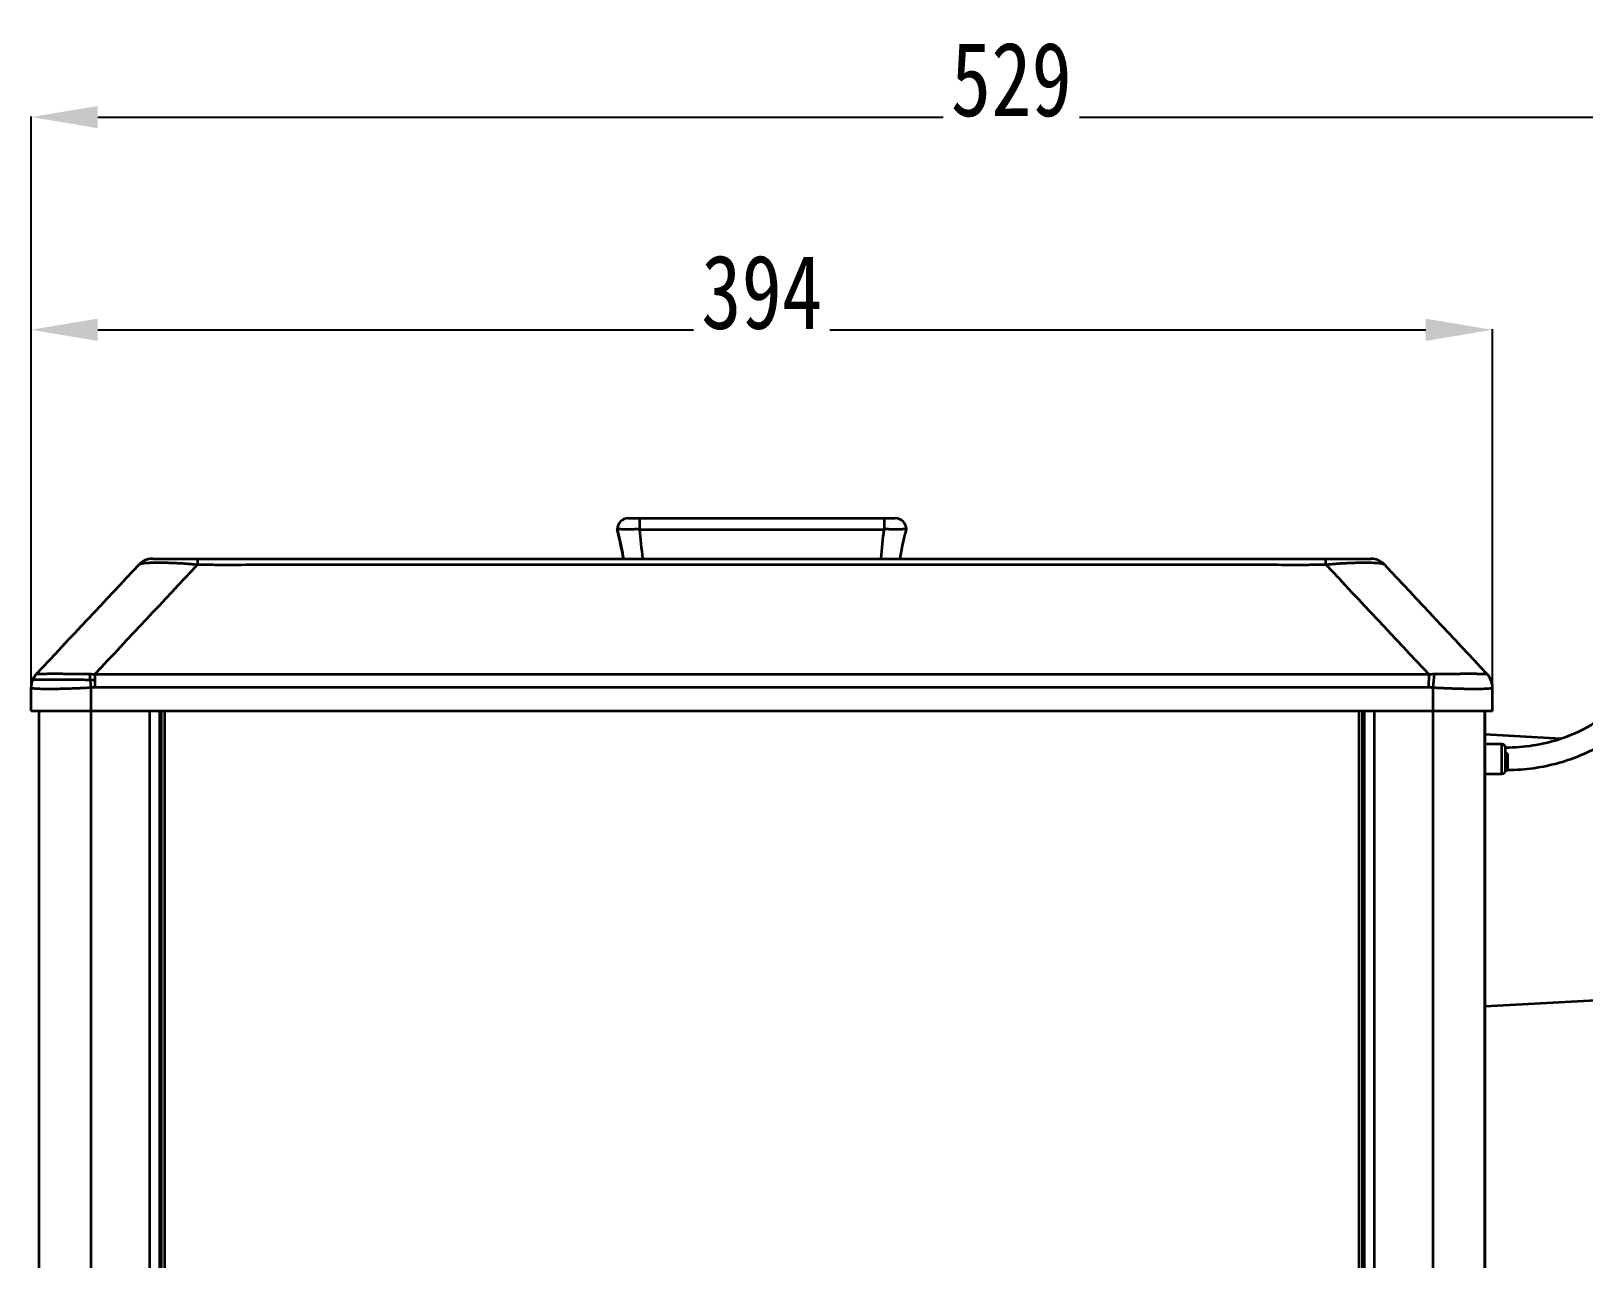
# Model space of a CAD drawing. Header units: millimetres. Extents: x 86 to 731, y 21 to 684.
# Drawn here: x 85.9 to 504.8, y 352.8 to 684.1 of the extents above; entities that cross this region are included whole.
import ezdxf

# ---------------------------------------------------------------- set-up
doc = ezdxf.new("R2010")
doc.units = ezdxf.units.MM
doc.layers.add('1', color=7, linetype='Continuous', lineweight=18)
doc.layers.add('尺寸线层', color=3, linetype='Continuous', lineweight=18)
doc.styles.add('HZ', font='', dxfattribs={"width": 0.8})
doc.styles.get('HZ').set_extended_font_data('宋体')
doc.dimstyles.new('JP20', dxfattribs={"dimtxt": 20, "dimasz": 18, "dimexe": 0.18, "dimexo": 0.0625, "dimgap": 0.09, "dimtad": 1, "dimdec": 1, "dimzin": 12, "dimdsep": 46, "dimtxsty": 'HZ', "dimcen": 0.09, "dimdle": 36, "dimclrd": 136, "dimclre": 4, "dimclrt": 6, "dimadec": 0, "dimazin": 0, "dimtfac": 1, "dimtdec": 1, "dimtmove": 0, "dimatfit": 3, "dimfxl": 1, "dimtolj": 1, "dimarcsym": 0})

# ---------------------------------------------------------------- blocks, each defined once
blk = doc.blocks.new('*X9')
at = {"layer": 'Defpoints', "color": 0}
for p in [(614.73, 660.87), (85.89, 500.62), (614.73, 460.86)]:
    blk.add_point(p, dxfattribs=at)
at = {"layer": '尺寸线层', "color": 4, "linetype": 'Continuous', "lineweight": -2}
for p, q in [((85.89, 500.68), (85.89, 661.05)), ((614.73, 460.92), (614.73, 661.05))]:
    blk.add_line(p, q, dxfattribs=at)
at = {"layer": '尺寸线层', "color": 136, "linetype": 'Continuous', "lineweight": -2}
blk.add_line((103.89, 660.87), (596.73, 660.87), dxfattribs=at)
at = {"layer": '尺寸线层', "color": 136}
for points in [[(103.89, 663.87), (103.89, 657.87), (85.89, 660.87)], [(596.73, 657.87), (596.73, 663.87), (614.73, 660.87)]]:
    blk.add_solid(points, dxfattribs=at)
at = {"layer": '尺寸线层', "color": 6, "insert": (350.31, 670.96), "char_height": 20, "attachment_point": 5, "style": 'HZ', "bg_fill": 3, "box_fill_scale": 1.1, "bg_fill_color": 256, "bg_fill_true_color": 13158600, "bg_fill_transparency": 0}
blk.add_mtext('\\A1;529', dxfattribs=at)
blk = doc.blocks.new('*X11')
at = {"layer": 'Defpoints', "color": 0}
for p in [(480.09, 603.48), (85.89, 500.62), (480.09, 500.62)]:
    blk.add_point(p, dxfattribs=at)
at = {"layer": '尺寸线层', "color": 4, "linetype": 'Continuous', "lineweight": -2}
for p, q in [((85.89, 500.68), (85.89, 603.66)), ((480.09, 500.68), (480.09, 603.66))]:
    blk.add_line(p, q, dxfattribs=at)
at = {"layer": '尺寸线层', "color": 136, "linetype": 'Continuous', "lineweight": -2}
blk.add_line((103.89, 603.48), (462.09, 603.48), dxfattribs=at)
at = {"layer": '尺寸线层', "color": 136}
for points in [[(103.89, 606.48), (103.89, 600.48), (85.89, 603.48)], [(462.09, 600.48), (462.09, 606.48), (480.09, 603.48)]]:
    blk.add_solid(points, dxfattribs=at)
at = {"layer": '尺寸线层', "color": 6, "insert": (282.99, 613.57), "char_height": 20, "attachment_point": 5, "style": 'HZ', "bg_fill": 3, "box_fill_scale": 1.1, "bg_fill_color": 256, "bg_fill_true_color": 13158600, "bg_fill_transparency": 0}
blk.add_mtext('\\A1;394', dxfattribs=at)
blk = doc.blocks.new('*X12')
at = {"layer": 'Defpoints', "color": 0}
for p in [(584.35, 392.32), (462.58, 127.62), (728.42, 127.62)]:
    blk.add_point(p, dxfattribs=at)
at = {"layer": '尺寸线层', "color": 4, "linetype": 'Continuous', "lineweight": -2}
for p, q in [((584.42, 392.32), (728.6, 392.32)), ((462.65, 127.62), (728.6, 127.62))]:
    blk.add_line(p, q, dxfattribs=at)
at = {"layer": '尺寸线层', "color": 136, "linetype": 'Continuous', "lineweight": -2}
blk.add_line((728.42, 374.32), (728.42, 145.62), dxfattribs=at)
at = {"layer": '尺寸线层', "color": 136}
for points in [[(731.42, 374.32), (725.42, 374.32), (728.42, 392.32)], [(725.42, 145.62), (731.42, 145.62), (728.42, 127.62)]]:
    blk.add_solid(points, dxfattribs=at)
at = {"layer": '尺寸线层', "color": 6, "insert": (718.33, 259.97), "char_height": 20, "attachment_point": 5, "rotation": 90, "style": 'HZ', "bg_fill": 3, "box_fill_scale": 1.1, "bg_fill_color": 256, "bg_fill_true_color": 13158600, "bg_fill_transparency": 0}
blk.add_mtext('\\A1;265', dxfattribs=at)

msp = doc.modelspace()

# ---------------------------------------------------------------- linework, layer by layer
at = {"layer": '1', "color": 0, "linetype": 'Continuous', "lineweight": 35}
for p, q in [((246.99, 552.62), (318.99, 552.62)), ((249.99, 552.62), (249.99, 549.62)), ((315.99, 552.62), (315.99, 549.62)), ((85.89, 500.62), (85.89, 507.04)), ((101.65, 510.63), (101.99, 506.98)), ((101.99, 506.98), (101.99, 500.62)), ((103.08, 510.54), (103.1, 507.04)), ((462.91, 510.54), (462.88, 507.04)), ((464.34, 510.63), (463.99, 506.98)), ((463.99, 506.98), (463.99, 500.62)), ((480.09, 500.62), (85.89, 500.62)), ((102, 500.62), (102, 132.27)), ((117.8, 500.62), (117.8, 132.27)), ((120.51, 500.62), (120.51, 132.27)), ((120.63, 500.62), (120.63, 129.26)), ((120.96, 500.62), (120.96, 129.94)), ((121.96, 132.94), (121.96, 500.62)), ((444.02, 500.62), (444.02, 132.94)), ((445.02, 129.94), (445.02, 500.62)), ((445.35, 129.26), (445.35, 500.62)), ((445.47, 500.62), (445.47, 132.27)), ((448.18, 500.62), (448.18, 132.27)), ((463.98, 500.62), (463.98, 132.27)), ((477.98, 500.62), (477.98, 129.26)), ((478.12, 206.75), (478.12, 500.62)), ((498.51, 493.14), (478.12, 494.25)), ((482.65, 491.65), (478.12, 491.65)), ((482.65, 483.65), (482.65, 491.65)), ((483.65, 484.65), (483.65, 489.18)), ((484.15, 489.18), (484.15, 484.65)), ((478.12, 483.65), (482.65, 483.65)), ((478.12, 420.99), (558.34, 425.32))]:
    msp.add_line(p, q, dxfattribs=at)
for centre, radius, start, end in [((246.99, 549.62), 3, 90, 179.9987), ((318.99, 549.62), 3, 0.0013, 90), ((482.65, 490.65), 1, 0, 90), ((482.65, 484.65), 1, 270, 0)]:
    msp.add_arc(centre, radius, start, end, dxfattribs=at)
for centre, major_axis, ratio, start_param, end_param in [((130.83, 536.62), (0, 5.1), 0.005142, 0, 0.815076), ((435.15, 536.62), (0, 5.1), 0.005142, 5.468111, 6.283185), ((447.26, 536.62), (0, -5.1), 0.99994, 2.329425, 3.141593), ((90.99, 506.98), (-5.1, 0), 0.995524, 5.481223, 6.283185), ((474.99, 506.98), (-5.1, 0), 0.995524, 3.141593, 3.943555), ((474.99, 507.04), (5.1, 0), 0.999969, 0, 0.756913)]:
    msp.add_ellipse(centre, major_axis=major_axis, ratio=ratio, start_param=start_param, end_param=end_param, dxfattribs=at)
for points, knots in [([(542.12, 551.21), (542.12, 551.29), (542.15, 551.7), (542.19, 552.47), (542.23, 553.11), (542.22, 553.37), (542.18, 553.51), (542.15, 553.59), (542.14, 553.61), (542.14, 553.63), (542.13, 553.65), (542.12, 553.66), (542.11, 553.71), (542.08, 553.78), (542.01, 553.94), (541.78, 554.39), (541.28, 554.96), (540.5, 555.43), (539.73, 555.64), (539.06, 555.65), (538.57, 555.55), (538.14, 555.41), (537.55, 555.07), (537.11, 554.51), (536.5, 553.22), (536.26, 551.4), (535.99, 549.19), (535.55, 546.32), (534.93, 542.98), (533.85, 538.15), (532.14, 532.07), (529.7, 525.43), (527.07, 519.72), (524.25, 514.61), (520.99, 509.74), (517.58, 505.64), (514.27, 502.37), (511.05, 499.65), (507.33, 497.1), (502.89, 494.72), (497.51, 492.62), (490.94, 491.08), (486.16, 490.71), (483.65, 490.71)], [0, 0, 0, 0, 0.268903, 1.367415, 2.985752, 3.990996, 4.248637, 4.288729, 4.321147, 4.335441, 4.349144, 4.362907, 4.377379, 4.471449, 4.572982, 4.822589, 5.754289, 6.3935, 7.057598, 7.711303, 8.009508, 8.304925, 8.970978, 10.210075, 11.41969, 14.396867, 17.402272, 21.006206, 25.163318, 29.508054, 37.780056, 45.387899, 51.286338, 56.624485, 62.50022, 68.130603, 71.553731, 75.303212, 79.488453, 83.472603, 88.336623, 94.111972, 100.243911, 100.243911, 100.243911, 100.243911]), ([(243.95, 549.77), (244.5, 547.61), (245.1, 544.93), (245.57, 542.24), (245.66, 541.72)], [0, 0, 0, 0, 6.636467, 8.231889, 8.231889, 8.231889, 8.231889]), ([(249.99, 549.62), (249.79, 549.63), (249.6, 549.64), (249.21, 549.65), (249.01, 549.65), (248.63, 549.64), (248.44, 549.64), (248.2, 549.63), (248.16, 549.63), (248.06, 549.62), (247.92, 549.62), (247.78, 549.62), (247.51, 549.61), (247.34, 549.61), (246.99, 549.61), (246.82, 549.61), (246.62, 549.61), (246.58, 549.61), (246.5, 549.62), (246.46, 549.62), (246.34, 549.62), (246.26, 549.62), (246.03, 549.62), (245.89, 549.62), (245.61, 549.63), (245.48, 549.63), (245.29, 549.64), (245.23, 549.64), (245.14, 549.64), (245.12, 549.64), (245.06, 549.64), (245.03, 549.64), (244.89, 549.65), (244.79, 549.65), (244.61, 549.65), (244.52, 549.65), (244.38, 549.65), (244.31, 549.64), (244.24, 549.64), (244.22, 549.64), (244.2, 549.64), (244.18, 549.64), (244.15, 549.64), (244.13, 549.63), (244.07, 549.63), (244.04, 549.63), (244, 549.62), (243.99, 549.62), (243.99, 549.62)], [0, 0, 0, 0, 0.37523, 0.37523, 0.750461, 0.750461, 1.125691, 1.125691, 1.219498, 1.219498, 1.313306, 1.500921, 1.500921, 1.876151, 1.876151, 2.251382, 2.251382, 2.345189, 2.345189, 2.438997, 2.438997, 2.626612, 2.626612, 3.001842, 3.001842, 3.377073, 3.377073, 3.564688, 3.564688, 3.658495, 3.658495, 3.752303, 3.752303, 4.127533, 4.127533, 4.502763, 4.502763, 4.877994, 4.877994, 4.971801, 4.971801, 5.065609, 5.065609, 5.253224, 5.253224, 5.628454, 5.628454, 6.002523, 6.002523, 6.002523, 6.002523]), ([(243.99, 549.61), (243.99, 549.61), (243.99, 549.6), (243.99, 549.6), (243.99, 549.59), (243.99, 549.59), (243.99, 549.59), (243.99, 549.6), (243.99, 549.61), (243.99, 549.62)], [0, 0, 0, 0, 0.00397439, 0.00397439, 0.02063698, 0.02063698, 0.03729956, 0.03729956, 0.05396214, 0.05396214, 0.05396214, 0.05396214]), ([(249.99, 549.62), (255.49, 549.62), (260.99, 549.62), (271.99, 549.62), (277.49, 549.62), (285.74, 549.62), (288.49, 549.62), (293.99, 549.62), (296.74, 549.62), (302.24, 549.62), (304.99, 549.63), (309.12, 549.63), (310.49, 549.62), (312.55, 549.63), (313.24, 549.63), (314.27, 549.62), (314.62, 549.61), (315.13, 549.6), (315.3, 549.6), (315.65, 549.6), (315.82, 549.61), (315.99, 549.62)], [0, 0, 0, 0, 16.500145, 16.500145, 33.000291, 33.000291, 41.250363, 41.250363, 49.500436, 49.500436, 57.750508, 57.750508, 61.875545, 61.875545, 63.938063, 63.938063, 64.969322, 64.969322, 65.484952, 65.484952, 66.000581, 66.000581, 66.000581, 66.000581]), ([(321.99, 549.62), (321.99, 549.62), (321.98, 549.62), (321.94, 549.63), (321.91, 549.63), (321.84, 549.64), (321.79, 549.64), (321.72, 549.64), (321.7, 549.64), (321.67, 549.64), (321.66, 549.64), (321.61, 549.65), (321.57, 549.65), (321.46, 549.65), (321.29, 549.65), (321.09, 549.65), (320.93, 549.64), (320.87, 549.64), (320.78, 549.64), (320.75, 549.64), (320.69, 549.64), (320.66, 549.64), (320.51, 549.63), (320.37, 549.63), (320.1, 549.62), (319.95, 549.62), (319.65, 549.62), (319.49, 549.62), (319.29, 549.61), (319.25, 549.61), (319.16, 549.61), (319.12, 549.61), (318.99, 549.61), (318.91, 549.61), (318.65, 549.61), (318.47, 549.61), (318.11, 549.62), (317.93, 549.62), (317.65, 549.63), (317.55, 549.63), (317.41, 549.64), (317.36, 549.64), (317.26, 549.64), (317.21, 549.64), (316.97, 549.65), (316.78, 549.65), (316.39, 549.64), (316.19, 549.63), (315.99, 549.62)], [0, 0, 0, 0, 0.37378, 0.37378, 0.74903, 0.74903, 1.124279, 1.124279, 1.218092, 1.218092, 1.311904, 1.311904, 1.499529, 1.499529, 1.874778, 2.250027, 2.250027, 2.437652, 2.437652, 2.531464, 2.531464, 2.625277, 2.625277, 3.000526, 3.000526, 3.375775, 3.375775, 3.751025, 3.751025, 3.844837, 3.844837, 3.93865, 3.93865, 4.126274, 4.126274, 4.501524, 4.501524, 4.876773, 4.876773, 5.064398, 5.064398, 5.15821, 5.15821, 5.252022, 5.252022, 5.627272, 5.627272, 6.002521, 6.002521, 6.002521, 6.002521]), ([(321.99, 549.62), (321.99, 549.61), (321.99, 549.6), (321.99, 549.59), (321.99, 549.59), (321.99, 549.59), (321.99, 549.6), (321.99, 549.6), (321.99, 549.61), (321.99, 549.61)], [0, 0, 0, 0, 0.01665939, 0.01665939, 0.03331879, 0.03331879, 0.04997818, 0.04997818, 0.05396419, 0.05396419, 0.05396419, 0.05396419]), ([(484.15, 484.74), (486.52, 484.75), (491.26, 485.08), (497.94, 486.51), (503.74, 488.54), (508.28, 490.75), (511.83, 492.89), (514.71, 494.94), (517.19, 496.97), (519.89, 499.43), (522.95, 502.66), (526.44, 507.05), (529.75, 512.09), (532.45, 517.09), (534.46, 521.42), (536.12, 525.5), (537.74, 530.07), (539.39, 535.62), (540.85, 541.76), (541.65, 546.42), (541.99, 549.19), (542.11, 550.38), (542.15, 551.07), (542.12, 551.28), (542.09, 551.3), (542.09, 551.3)], [0, 0, 0, 0, 5.919422, 12.025122, 17.26749, 21.652745, 25.160049, 28.19987, 31.087167, 33.818163, 38.154942, 43.379548, 49.593171, 55.470345, 60.045259, 63.884256, 68.866197, 75.065337, 82.256495, 89.989897, 92.325723, 94.414605, 95.967116, 97.057574, 97.136528, 97.136528, 97.136528, 97.136528]), ([(244.61, 547.03), (244.81, 546.13), (244.99, 545.31), (245.09, 544.81), (245.09, 544.79), (245.09, 544.79)], [0, 0, 0, 0, 1.60163, 2.179193, 2.28911, 2.28911, 2.28911, 2.28911]), ([(118.72, 541.72), (118.7, 541.72), (118.67, 541.72), (118.63, 541.72), (118.62, 541.72), (118.61, 541.72), (118.6, 541.72), (118.55, 541.72), (118.42, 541.71), (118.29, 541.7), (118.03, 541.68), (117.69, 541.62), (117.36, 541.54), (117.11, 541.46), (117.03, 541.43), (116.91, 541.38), (116.87, 541.37), (116.78, 541.34), (116.74, 541.32), (116.55, 541.23), (116.24, 541.08), (115.94, 540.9), (115.73, 540.75), (115.66, 540.7), (115.56, 540.62), (115.53, 540.59), (115.46, 540.54), (115.42, 540.51), (115.33, 540.42), (115.26, 540.36), (115.13, 540.24), (115.07, 540.18), (115.01, 540.12)], [0, 0, 0, 0, 0.06493, 0.097396, 0.113628, 0.113628, 0.129861, 0.129861, 0.259722, 0.519443, 0.519443, 1.038887, 1.55833, 1.55833, 1.818052, 1.818052, 1.947913, 1.947913, 2.077773, 2.077773, 2.597217, 3.11666, 3.11666, 3.376382, 3.376382, 3.506243, 3.506243, 3.636103, 3.636103, 3.895825, 3.895825, 4.155547, 4.155547, 4.155547, 4.155547]), ([(115.02, 540.13), (115.08, 540.18), (115.15, 540.23), (115.3, 540.3), (115.35, 540.32), (115.44, 540.35), (115.48, 540.36), (115.53, 540.38), (115.57, 540.39), (115.59, 540.4), (115.74, 540.44), (115.91, 540.47), (116.13, 540.51), (116.18, 540.52), (116.28, 540.53), (116.33, 540.54), (116.48, 540.55), (116.58, 540.57), (116.91, 540.6), (117.15, 540.61), (117.53, 540.64), (117.67, 540.64), (117.87, 540.65), (117.94, 540.65), (118.09, 540.66), (118.16, 540.66), (118.38, 540.67), (118.53, 540.67), (118.76, 540.68), (118.84, 540.68), (119, 540.68), (119.08, 540.68), (119.33, 540.69), (119.49, 540.69), (119.75, 540.69), (119.88, 540.69), (120.01, 540.69), (120.1, 540.69), (120.15, 540.69), (120.55, 540.69), (120.92, 540.69), (121.69, 540.68), (122.08, 540.67), (122.9, 540.65), (123.32, 540.64), (124.18, 540.61), (124.62, 540.59), (125.19, 540.57), (125.31, 540.56), (125.53, 540.55), (125.88, 540.54), (126.23, 540.52), (126.93, 540.47), (127.4, 540.44), (128, 540.39), (128.12, 540.38), (128.36, 540.36), (128.72, 540.33), (129.32, 540.27), (129.82, 540.22), (130.19, 540.19), (130.37, 540.17), (130.59, 540.14), (130.7, 540.13), (130.75, 540.12), (130.78, 540.12), (130.79, 540.12), (130.8, 540.12), (130.81, 540.12), (130.81, 540.12)], [0, 0, 0, 0, 0.993146, 0.993146, 1.489718, 1.489718, 1.738005, 1.862148, 1.862148, 1.986291, 1.986291, 2.979437, 2.979437, 3.227723, 3.227723, 3.47601, 3.47601, 3.972583, 3.972583, 4.965728, 4.965728, 5.462301, 5.462301, 5.710587, 5.710587, 5.958874, 5.958874, 6.455447, 6.455447, 6.703733, 6.703733, 6.95202, 6.95202, 7.448592, 7.448592, 7.696879, 7.821022, 7.821022, 7.945165, 7.945165, 8.938311, 8.938311, 9.931456, 9.931456, 10.924602, 10.924602, 11.917748, 11.917748, 12.166034, 12.166034, 12.414321, 12.910893, 12.910893, 13.904039, 13.904039, 14.152325, 14.152325, 14.400612, 14.897185, 15.393758, 15.393758, 15.642044, 15.766187, 15.828259, 15.859295, 15.874812, 15.882571, 15.882571, 15.89033, 15.89033, 15.89033, 15.89033]), ([(118.72, 541.72), (118.73, 541.72), (118.75, 541.72), (118.83, 541.72), (118.89, 541.72), (119.05, 541.72), (119.15, 541.72), (119.29, 541.72), (119.31, 541.72), (119.34, 541.72), (119.39, 541.72), (119.44, 541.72), (119.54, 541.72), (119.62, 541.72), (119.85, 541.72), (120.02, 541.72), (120.4, 541.72), (120.61, 541.72), (120.94, 541.72), (121.06, 541.72), (121.23, 541.72), (121.29, 541.72), (121.42, 541.72), (121.48, 541.72), (121.67, 541.72), (121.8, 541.72), (122, 541.72), (122.1, 541.72), (122.21, 541.72), (122.28, 541.72), (122.31, 541.72), (122.63, 541.72), (122.92, 541.72), (123.53, 541.72), (123.84, 541.72), (124.49, 541.72), (124.83, 541.72), (125.51, 541.72), (125.87, 541.72), (126.33, 541.72), (126.42, 541.72), (126.6, 541.72), (126.7, 541.72), (126.97, 541.72), (127.16, 541.72), (127.72, 541.72), (128.1, 541.72), (128.87, 541.72), (129.25, 541.72), (130.03, 541.72), (130.43, 541.72), (130.83, 541.72)], [0, 0, 0, 0, 0.756487, 0.756487, 1.512974, 1.512974, 2.269461, 2.269461, 2.364022, 2.364022, 2.458583, 2.647705, 2.647705, 3.025948, 3.025948, 3.782435, 3.782435, 4.538922, 4.538922, 4.917166, 4.917166, 5.106288, 5.106288, 5.295409, 5.295409, 5.673653, 5.673653, 5.862775, 5.957336, 5.957336, 6.051896, 6.051896, 6.808384, 6.808384, 7.564871, 7.564871, 8.321358, 8.321358, 9.077845, 9.077845, 9.266966, 9.266966, 9.456088, 9.456088, 9.834332, 9.834332, 10.590819, 10.590819, 11.347306, 11.347306, 12.103793, 12.103793, 12.103793, 12.103793]), ([(130.83, 541.72), (131.62, 541.72), (132.41, 541.72), (134, 541.72), (134.79, 541.72), (137.17, 541.72), (138.75, 541.72), (143.51, 541.72), (146.68, 541.72), (156.19, 541.72), (162.53, 541.72), (181.55, 541.72), (194.23, 541.72), (219.59, 541.72), (244.95, 541.72), (282.99, 541.72), (321.03, 541.72), (346.39, 541.72), (371.75, 541.72), (384.43, 541.72), (403.45, 541.72), (409.79, 541.72), (419.3, 541.72), (422.47, 541.72), (427.23, 541.72), (428.81, 541.72), (431.19, 541.72), (431.98, 541.72), (433.57, 541.72), (434.36, 541.72), (435.15, 541.72)], [0, 0, 0, 0, 2.37755, 2.37755, 4.755101, 4.755101, 9.510201, 9.510201, 19.020402, 19.020402, 38.040805, 38.040805, 76.081609, 76.081609, 114.122414, 152.163219, 190.204024, 228.244828, 228.244828, 266.285633, 266.285633, 285.306035, 285.306035, 294.816237, 294.816237, 299.571337, 299.571337, 301.948887, 301.948887, 304.326438, 304.326438, 304.326438, 304.326438]), ([(435.15, 541.72), (435.55, 541.72), (435.95, 541.72), (436.73, 541.72), (437.12, 541.72), (437.61, 541.72), (437.75, 541.72), (437.9, 541.72), (438, 541.72), (438.04, 541.72), (438.28, 541.72), (438.47, 541.72), (439.04, 541.72), (439.41, 541.72), (440.13, 541.72), (440.48, 541.72), (441, 541.72), (441.17, 541.72), (441.42, 541.72), (441.55, 541.72), (441.67, 541.72), (441.75, 541.72), (441.79, 541.72), (442.17, 541.72), (442.8, 541.72), (443.38, 541.72), (443.7, 541.72), (443.74, 541.72), (443.8, 541.72), (443.91, 541.72), (444.14, 541.72), (444.34, 541.72), (444.71, 541.72), (444.95, 541.72), (445.39, 541.72), (445.59, 541.72), (445.88, 541.72), (445.97, 541.72), (446.08, 541.72), (446.1, 541.72), (446.14, 541.72), (446.21, 541.72), (446.27, 541.72), (446.46, 541.72), (446.6, 541.72), (446.84, 541.72), (446.94, 541.72), (447.09, 541.72), (447.15, 541.72), (447.2, 541.72), (447.21, 541.72), (447.23, 541.72), (447.25, 541.72), (447.26, 541.72), (447.26, 541.72)], [0, 0, 0, 0, 0.756503, 0.756503, 1.513005, 1.513005, 1.702131, 1.796694, 1.796694, 1.891257, 1.891257, 2.269508, 2.269508, 3.026011, 3.026011, 3.782513, 3.782513, 4.160765, 4.160765, 4.34989, 4.444453, 4.444453, 4.539016, 4.539016, 5.295519, 6.052021, 6.052021, 6.146584, 6.146584, 6.241147, 6.430273, 6.808524, 6.808524, 7.565027, 7.565027, 8.321529, 8.321529, 8.699781, 8.699781, 8.794344, 8.794344, 8.888906, 9.078032, 9.078032, 9.834535, 9.834535, 10.591037, 10.591037, 11.34754, 11.34754, 11.536666, 11.536666, 11.725791, 12.104043, 12.104043, 12.104043, 12.104043]), ([(435.17, 540.12), (435.18, 540.12), (435.19, 540.12), (435.2, 540.12), (435.23, 540.12), (435.28, 540.13), (435.39, 540.14), (435.61, 540.17), (436.04, 540.21), (436.66, 540.27), (437.15, 540.32), (437.51, 540.35), (437.63, 540.36), (437.88, 540.38), (438, 540.39), (438.36, 540.42), (438.6, 540.44), (439.08, 540.47), (439.31, 540.49), (440.01, 540.53), (440.47, 540.55), (441.38, 540.6), (441.82, 540.61), (442.47, 540.63), (442.68, 540.64), (443.1, 540.65), (443.31, 540.66), (443.93, 540.67), (444.33, 540.68), (445.1, 540.69), (445.47, 540.69), (445.88, 540.69), (445.92, 540.69), (446.01, 540.69), (446.14, 540.69), (446.44, 540.69), (446.69, 540.69), (447.17, 540.68), (447.48, 540.67), (448.06, 540.65), (448.33, 540.64), (448.71, 540.62), (448.84, 540.61), (449.02, 540.6), (449.08, 540.59), (449.19, 540.59), (449.25, 540.58), (449.52, 540.55), (449.72, 540.53), (450.08, 540.47), (450.24, 540.44), (450.4, 540.4), (450.41, 540.39), (450.45, 540.38), (450.5, 540.36), (450.61, 540.33), (450.69, 540.3), (450.76, 540.26), (450.78, 540.25), (450.83, 540.23), (450.87, 540.2), (450.91, 540.17), (450.94, 540.15), (450.95, 540.14), (450.95, 540.13), (450.96, 540.13), (450.96, 540.13), (450.96, 540.13), (450.96, 540.13), (450.96, 540.13)], [0, 0, 0, 0, 0.015519, 0.015519, 0.031039, 0.062078, 0.124155, 0.24831, 0.496621, 0.993241, 1.489862, 1.489862, 1.738172, 1.738172, 1.986482, 1.986482, 2.483103, 2.483103, 2.979723, 2.979723, 3.972964, 3.972964, 4.966205, 4.966205, 5.462826, 5.462826, 5.959446, 5.959446, 6.952687, 6.952687, 7.945928, 7.945928, 8.070083, 8.070083, 8.194239, 8.442549, 8.939169, 8.939169, 9.93241, 9.93241, 10.925651, 10.925651, 11.422272, 11.422272, 11.670582, 11.670582, 11.918892, 11.918892, 12.912134, 12.912134, 13.905375, 13.905375, 14.02953, 14.02953, 14.153685, 14.401995, 14.898616, 14.898616, 15.146926, 15.146926, 15.395236, 15.643546, 15.767702, 15.829779, 15.860818, 15.876337, 15.884097, 15.884097, 15.891857, 15.891857, 15.891857, 15.891857]), ([(130.81, 540.12), (131.6, 540.11), (132.39, 540.11), (133.98, 540.11), (134.77, 540.11), (137.15, 540.1), (138.74, 540.1), (143.49, 540.11), (146.66, 540.11), (156.17, 540.11), (162.51, 540.11), (181.54, 540.11), (194.22, 540.11), (219.58, 540.11), (232.26, 540.11), (257.63, 540.11), (282.99, 540.11), (308.36, 540.11), (333.72, 540.11), (346.4, 540.11), (371.76, 540.11), (384.45, 540.11), (403.47, 540.11), (409.81, 540.11), (419.32, 540.11), (422.49, 540.11), (427.25, 540.1), (428.83, 540.1), (431.21, 540.11), (432, 540.11), (433.59, 540.11), (434.38, 540.11), (435.17, 540.12)], [0, 0, 0, 0, 2.377849, 2.377849, 4.755698, 4.755698, 9.511395, 9.511395, 19.022791, 19.022791, 38.045582, 38.045582, 76.091163, 76.091163, 114.136745, 114.136745, 152.182327, 190.227909, 190.227909, 228.27349, 228.27349, 266.319072, 266.319072, 285.341863, 285.341863, 294.853258, 294.853258, 299.608956, 299.608956, 301.986805, 301.986805, 304.364654, 304.364654, 304.364654, 304.364654]), ([(450.96, 540.13), (450.96, 540.13), (450.96, 540.13), (450.97, 540.12), (450.97, 540.12), (450.98, 540.11), (450.99, 540.1), (450.99, 540.1), (450.99, 540.1), (450.99, 540.1), (450.98, 540.11), (450.98, 540.11), (450.98, 540.11), (450.98, 540.11), (450.98, 540.11), (450.98, 540.11), (450.98, 540.11), (450.98, 540.11), (450.98, 540.11), (450.98, 540.11), (450.98, 540.11), (450.98, 540.11), (450.98, 540.11)], [0, 0, 0, 0, 0.00022499, 0.00022499, 0.00044999, 0.00089998, 0.00179996, 0.00269994, 0.00269994, 0.00359992, 0.00359992, 0.00719984, 0.00719984, 0.01439968, 0.01439968, 0.02879935, 0.02879935, 0.04319903, 0.04319903, 0.05759871, 0.05759871, 0.06197401, 0.06197401, 0.06197401, 0.06197401]), ([(87.28, 510.53), (87.17, 510.42), (87.06, 510.29), (86.87, 510.04), (86.68, 509.78), (86.52, 509.5), (86.41, 509.29), (86.38, 509.21), (86.33, 509.1), (86.31, 509.07), (86.28, 508.99), (86.26, 508.95), (86.19, 508.77), (86.14, 508.61), (86.05, 508.31), (85.97, 508), (85.93, 507.68), (85.91, 507.44), (85.9, 507.34), (85.89, 507.23), (85.89, 507.2), (85.89, 507.19), (85.89, 507.18), (85.89, 507.18), (85.89, 507.17), (85.89, 507.12), (85.89, 507.08), (85.89, 507.04)], [0, 0, 0, 0, 0.481322, 0.481322, 0.962644, 1.443966, 1.443966, 1.684627, 1.684627, 1.804958, 1.804958, 1.925288, 1.925288, 2.406611, 2.406611, 2.887933, 3.369255, 3.369255, 3.609916, 3.670081, 3.700164, 3.700164, 3.707684, 3.707684, 3.715205, 3.730246, 3.850577, 3.850577, 3.850577, 3.850577]), ([(85.89, 506.98), (85.89, 506.97), (85.89, 506.96), (85.9, 506.95), (85.91, 506.92), (85.94, 506.9), (86.02, 506.86), (86.1, 506.84), (86.3, 506.79), (86.43, 506.77), (86.62, 506.75), (86.66, 506.75), (86.75, 506.74), (86.79, 506.74), (86.92, 506.72), (87.02, 506.72), (87.32, 506.69), (87.54, 506.68), (88.04, 506.66), (88.31, 506.65), (88.75, 506.64), (88.9, 506.64), (89.1, 506.64), (89.14, 506.64), (89.22, 506.63), (89.34, 506.63), (89.46, 506.63), (89.88, 506.63), (90.24, 506.63), (90.99, 506.63), (91.38, 506.63), (92.19, 506.63), (92.61, 506.64), (93.48, 506.65), (93.93, 506.66), (94.52, 506.67), (94.69, 506.68), (94.87, 506.68), (94.99, 506.69), (95.05, 506.69), (95.35, 506.7), (95.59, 506.7), (96.32, 506.72), (96.81, 506.74), (97.82, 506.77), (98.32, 506.79), (99.1, 506.83), (99.36, 506.84), (99.75, 506.86), (99.88, 506.86), (100.14, 506.87), (100.27, 506.88), (100.93, 506.92), (101.46, 506.95), (101.99, 506.98)], [0, 0, 0, 0, 0.252745, 0.252745, 0.50549, 1.010981, 1.010981, 2.021962, 2.021962, 3.032942, 3.032942, 3.285687, 3.285687, 3.538433, 3.538433, 4.043923, 4.043923, 5.054904, 5.054904, 6.065885, 6.065885, 6.571375, 6.571375, 6.697747, 6.697747, 6.82412, 7.076865, 7.076865, 8.087846, 8.087846, 9.098827, 9.098827, 10.109808, 10.109808, 11.120788, 11.120788, 11.373533, 11.499906, 11.499906, 11.626279, 11.626279, 12.131769, 12.131769, 13.14275, 13.14275, 14.153731, 14.153731, 14.659221, 14.659221, 14.911966, 14.911966, 15.164711, 15.164711, 16.175692, 16.175692, 16.175692, 16.175692]), ([(86.36, 509.11), (86.44, 509.11), (86.54, 509.12), (86.83, 509.13), (87.05, 509.14), (87.55, 509.15), (87.84, 509.15), (88.31, 509.16), (88.47, 509.16), (88.82, 509.16), (89, 509.16), (89.94, 509.17), (90.79, 509.17), (91.98, 509.16), (92.22, 509.16), (92.72, 509.16), (92.98, 509.16), (93.76, 509.16), (94.29, 509.15), (95.39, 509.14), (95.96, 509.14), (97.12, 509.12), (97.71, 509.12), (98.92, 509.1), (99.53, 509.09), (100.45, 509.08), (100.75, 509.07), (101.31, 509.06), (101.55, 509.06), (101.79, 509.06)], [0, 0, 0, 0, 0.752356, 0.752356, 2.100016, 2.100016, 3.447676, 3.447676, 4.121506, 4.121506, 4.795336, 4.795336, 7.490657, 7.490657, 8.164487, 8.164487, 8.838317, 8.838317, 10.185977, 10.185977, 11.533637, 11.533637, 12.881297, 12.881297, 14.228957, 14.228957, 14.902787, 14.902787, 15.434637, 15.434637, 15.434637, 15.434637]), ([(87.45, 510.63), (87.43, 510.63), (87.42, 510.62), (87.39, 510.62), (87.38, 510.61), (87.35, 510.6), (87.33, 510.58), (87.31, 510.56), (87.3, 510.55), (87.29, 510.55), (87.29, 510.54), (87.29, 510.54), (87.28, 510.54), (87.28, 510.54), (87.28, 510.54)], [0, 0, 0, 0, 0.0467808, 0.0467808, 0.0935616, 0.0935616, 0.1403424, 0.1637328, 0.175428, 0.1812756, 0.1841994, 0.1856613, 0.1856613, 0.1871232, 0.1871232, 0.1871232, 0.1871232]), ([(87.45, 510.63), (87.46, 510.63), (87.47, 510.63), (87.5, 510.63), (87.55, 510.64), (87.61, 510.64), (87.74, 510.65), (87.85, 510.66), (88.09, 510.67), (88.24, 510.67), (88.44, 510.68), (88.48, 510.68), (88.56, 510.68), (88.61, 510.68), (88.74, 510.69), (88.83, 510.69), (89.13, 510.69), (89.34, 510.69), (89.79, 510.69), (90.03, 510.7), (90.42, 510.7), (90.56, 510.7), (90.77, 510.7), (90.84, 510.7), (90.98, 510.7), (91.05, 510.7), (91.42, 510.7), (91.72, 510.7), (92.37, 510.7), (92.7, 510.7), (93.39, 510.7), (93.75, 510.7), (94.48, 510.7), (94.86, 510.69), (95.35, 510.69), (95.45, 510.69), (95.65, 510.69), (95.75, 510.69), (96.05, 510.69), (96.45, 510.69), (96.86, 510.69), (97.28, 510.68), (97.49, 510.68), (98.12, 510.67), (98.55, 510.67), (99.2, 510.66), (99.41, 510.66), (99.74, 510.65), (99.86, 510.65), (100.08, 510.65), (100.19, 510.65), (100.75, 510.64), (101.19, 510.63), (101.65, 510.63)], [0, 0, 0, 0, 0.221917, 0.221917, 0.443834, 0.887668, 0.887668, 1.775335, 1.775335, 2.663003, 2.663003, 2.88492, 2.88492, 3.106837, 3.106837, 3.55067, 3.55067, 4.438338, 4.438338, 5.326006, 5.326006, 5.769839, 5.769839, 5.991756, 5.991756, 6.213673, 6.213673, 7.101341, 7.101341, 7.989008, 7.989008, 8.876676, 8.876676, 9.764344, 9.764344, 9.986261, 9.986261, 10.208177, 10.208177, 10.652011, 11.095845, 11.095845, 11.539679, 11.539679, 12.427346, 12.427346, 12.87118, 12.87118, 13.093097, 13.093097, 13.315014, 13.315014, 14.202682, 14.202682, 14.202682, 14.202682]), ([(101.65, 510.63), (101.89, 510.62), (102.12, 510.62), (102.48, 510.59), (102.66, 510.58), (102.87, 510.56), (102.97, 510.55), (103.03, 510.54), (103.05, 510.54), (103.06, 510.54), (103.07, 510.54), (103.07, 510.54), (103.08, 510.54)], [0, 0, 0, 0, 0.717523, 0.717523, 1.076285, 1.255666, 1.345356, 1.390201, 1.412624, 1.423835, 1.423835, 1.435046, 1.435046, 1.435046, 1.435046]), ([(101.79, 509.06), (101.86, 509.06), (101.92, 509.06), (102.19, 509.06), (102.56, 509.06), (102.93, 509.06), (103.09, 509.07)], [0, 0, 0, 0, 0.184236, 0.184236, 0.817379, 1.293395, 1.293395, 1.293395, 1.293395]), ([(101.99, 506.98), (102.18, 507), (102.36, 507.01), (102.73, 507.03), (102.92, 507.04), (103.1, 507.04)], [0, 0, 0, 0, 0.556547, 0.556547, 1.113094, 1.113094, 1.113094, 1.113094]), ([(103.08, 510.54), (103.31, 510.54), (103.55, 510.53), (104.01, 510.53), (104.25, 510.53), (104.95, 510.52), (105.42, 510.52), (106.83, 510.52), (107.76, 510.53), (110.57, 510.53), (112.45, 510.53), (118.07, 510.53), (121.82, 510.53), (133.06, 510.53), (140.56, 510.52), (163.05, 510.52), (178.04, 510.52), (208.03, 510.52), (223.02, 510.52), (253.01, 510.53), (282.99, 510.53), (312.98, 510.53), (342.96, 510.52), (357.96, 510.52), (387.94, 510.52), (402.93, 510.52), (425.42, 510.52), (432.92, 510.53), (444.16, 510.53), (447.91, 510.53), (453.53, 510.53), (455.41, 510.53), (458.22, 510.53), (459.16, 510.52), (460.56, 510.52), (461.03, 510.52), (461.73, 510.53), (461.97, 510.53), (462.44, 510.53), (462.67, 510.54), (462.91, 510.54)], [0, 0, 0, 0, 0.702788, 0.702788, 1.405576, 1.405576, 2.811152, 2.811152, 5.622304, 5.622304, 11.244608, 11.244608, 22.489217, 22.489217, 44.978433, 44.978433, 89.956867, 89.956867, 134.9353, 134.9353, 179.913733, 224.892167, 224.892167, 269.8706, 269.8706, 314.849033, 314.849033, 337.33825, 337.33825, 348.582858, 348.582858, 354.205163, 354.205163, 357.016315, 357.016315, 358.421891, 358.421891, 359.124679, 359.124679, 359.827467, 359.827467, 359.827467, 359.827467]), ([(103.1, 507.04), (104.04, 507.05), (104.98, 507.04), (106.85, 507.04), (107.79, 507.04), (110.6, 507.04), (112.47, 507.04), (118.09, 507.04), (121.84, 507.04), (133.08, 507.04), (140.58, 507.04), (163.07, 507.04), (193.05, 507.04), (238.02, 507.04), (282.99, 507.04), (327.96, 507.04), (372.94, 507.04), (402.92, 507.04), (425.4, 507.04), (432.9, 507.04), (444.14, 507.04), (447.89, 507.04), (453.51, 507.04), (455.39, 507.04), (458.2, 507.04), (459.13, 507.04), (461.01, 507.04), (461.94, 507.05), (462.88, 507.04)], [0, 0, 0, 0, 2.810764, 2.810764, 5.621527, 5.621527, 11.243055, 11.243055, 22.486109, 22.486109, 44.972219, 44.972219, 89.944437, 134.916656, 179.888874, 224.861093, 269.833312, 314.80553, 314.80553, 337.291639, 337.291639, 348.534694, 348.534694, 354.156221, 354.156221, 356.966985, 356.966985, 359.777749, 359.777749, 359.777749, 359.777749]), ([(462.88, 507.04), (463.07, 507.04), (463.25, 507.03), (463.62, 507.01), (463.81, 507), (463.99, 506.98)], [0, 0, 0, 0, 0.556471, 0.556471, 1.112941, 1.112941, 1.112941, 1.112941]), ([(462.91, 510.54), (462.91, 510.54), (462.91, 510.54), (462.91, 510.54), (462.91, 510.54), (462.91, 510.54), (462.92, 510.54), (462.93, 510.54), (462.96, 510.54), (463.01, 510.55), (463.11, 510.56), (463.32, 510.58), (463.5, 510.59), (463.86, 510.62), (464.1, 510.62), (464.34, 510.63)], [0, 0, 0, 0, 0.001401, 0.001401, 0.002803, 0.005606, 0.011211, 0.022423, 0.044845, 0.08969, 0.179381, 0.358762, 0.717523, 0.717523, 1.435046, 1.435046, 1.435046, 1.435046]), ([(463.99, 506.98), (464.52, 506.95), (465.05, 506.92), (465.64, 506.88), (465.71, 506.88), (465.84, 506.87), (465.91, 506.87), (466.11, 506.86), (466.5, 506.84), (466.89, 506.83), (467.66, 506.79), (468.17, 506.77), (469.17, 506.74), (469.66, 506.72), (470.39, 506.7), (470.64, 506.7), (470.94, 506.69), (471, 506.69), (471.11, 506.68), (471.29, 506.68), (471.47, 506.67), (472.05, 506.66), (472.5, 506.65), (473.37, 506.64), (473.79, 506.63), (474.61, 506.63), (475, 506.63), (475.56, 506.63), (475.74, 506.63), (476.1, 506.63), (476.27, 506.63), (476.52, 506.63), (476.65, 506.63), (476.77, 506.63), (476.85, 506.64), (476.89, 506.64), (477.09, 506.64), (477.24, 506.64), (477.68, 506.65), (477.95, 506.66), (478.44, 506.68), (478.67, 506.69), (478.97, 506.72), (479.06, 506.72), (479.19, 506.74), (479.24, 506.74), (479.32, 506.75), (479.36, 506.75), (479.55, 506.77), (479.68, 506.79), (479.89, 506.84), (479.96, 506.86), (480.07, 506.91), (480.09, 506.95), (480.09, 506.98)], [0, 0, 0, 0, 1.010894, 1.010894, 1.137256, 1.137256, 1.263618, 1.263618, 1.516341, 2.021788, 2.021788, 3.032683, 3.032683, 4.043577, 4.043577, 4.549024, 4.549024, 4.675386, 4.675386, 4.801747, 5.054471, 5.054471, 6.065365, 6.065365, 7.076259, 7.076259, 8.087153, 8.087153, 8.592601, 8.592601, 9.098048, 9.098048, 9.350771, 9.477133, 9.477133, 9.603495, 9.603495, 10.108942, 10.108942, 11.119836, 11.119836, 12.13073, 12.13073, 12.636177, 12.636177, 12.888901, 12.888901, 13.141624, 13.141624, 14.152519, 14.152519, 15.163413, 15.163413, 16.174307, 16.174307, 16.174307, 16.174307]), ([(464.34, 510.63), (464.79, 510.63), (465.24, 510.64), (465.79, 510.65), (465.91, 510.65), (466.13, 510.65), (466.46, 510.66), (466.79, 510.66), (467.44, 510.67), (467.87, 510.67), (468.5, 510.68), (468.71, 510.68), (469.12, 510.69), (469.53, 510.69), (469.94, 510.69), (470.24, 510.69), (470.34, 510.69), (470.53, 510.69), (470.63, 510.69), (471.12, 510.69), (471.5, 510.7), (472.24, 510.7), (472.59, 510.7), (473.28, 510.7), (473.62, 510.7), (474.26, 510.7), (474.57, 510.7), (474.93, 510.7), (475, 510.7), (475.15, 510.7), (475.22, 510.7), (475.43, 510.7), (475.56, 510.7), (475.95, 510.7), (476.19, 510.69), (476.65, 510.69), (476.86, 510.69), (477.15, 510.69), (477.24, 510.69), (477.38, 510.68), (477.42, 510.68), (477.51, 510.68), (477.55, 510.68), (477.75, 510.67), (477.89, 510.67), (478.14, 510.66), (478.24, 510.65), (478.42, 510.64), (478.49, 510.63), (478.54, 510.63)], [0, 0, 0, 0, 0.887667, 0.887667, 1.109584, 1.109584, 1.331501, 1.775335, 1.775335, 2.663002, 2.663002, 3.106836, 3.106836, 3.550669, 3.994503, 3.994503, 4.21642, 4.21642, 4.438337, 4.438337, 5.326004, 5.326004, 6.213671, 6.213671, 7.101338, 7.101338, 7.989006, 7.989006, 8.210923, 8.210923, 8.432839, 8.432839, 8.876673, 8.876673, 9.76434, 9.76434, 10.652008, 10.652008, 11.095841, 11.095841, 11.317758, 11.317758, 11.539675, 11.539675, 12.427342, 12.427342, 13.31501, 13.31501, 14.202677, 14.202677, 14.202677, 14.202677]), ([(478.54, 510.63), (478.56, 510.63), (478.59, 510.62), (478.63, 510.6), (478.65, 510.58), (478.68, 510.56), (478.69, 510.55), (478.69, 510.55), (478.7, 510.54), (478.7, 510.54), (478.7, 510.54), (478.7, 510.54), (478.7, 510.54), (478.7, 510.54)], [0, 0, 0, 0, 0.0935159, 0.0935159, 0.1402738, 0.1636527, 0.1753422, 0.181187, 0.1841093, 0.1855705, 0.1863011, 0.1863011, 0.1870317, 0.1870317, 0.1870317, 0.1870317]), ([(483.65, 489.18), (483.65, 489.26), (483.65, 489.43), (483.65, 489.66), (483.65, 489.8), (483.65, 489.88), (483.65, 489.9), (483.65, 489.93), (483.65, 489.94), (483.65, 489.99), (483.65, 490.02), (483.65, 490.11), (483.65, 490.22), (483.65, 490.31), (483.65, 490.38), (483.65, 490.41), (483.65, 490.44), (483.65, 490.45), (483.65, 490.46), (483.65, 490.51), (483.65, 490.56), (483.65, 490.62), (483.65, 490.64), (483.65, 490.65), (483.65, 490.65), (483.65, 490.65), (483.65, 490.65), (483.65, 490.65), (483.65, 490.65), (483.65, 490.65)], [0, 0, 0, 0, 0.136466, 0.272932, 0.409398, 0.409398, 0.443515, 0.443515, 0.477631, 0.477631, 0.545864, 0.545864, 0.682331, 0.818797, 0.818797, 0.88703, 0.921146, 0.921146, 0.955263, 0.955263, 1.091729, 1.228195, 1.364661, 1.364661, 1.398778, 1.398778, 1.432894, 1.432894, 1.477223, 1.477223, 1.477223, 1.477223]), ([(484.15, 489.18), (484.07, 489.18), (483.99, 489.18), (483.86, 489.18), (483.82, 489.18), (483.74, 489.18), (483.7, 489.18), (483.65, 489.18)], [0, 0, 0, 0, 0.2500037, 0.2500037, 0.3750056, 0.3750056, 0.5000074, 0.5000074, 0.5000074, 0.5000074])]:
    msp.add_open_spline(points, degree=3, knots=knots, dxfattribs=at)
for points, degree in [([(245.66, 541.74), (245.21, 544.39), (244.66, 547.02), (243.99, 549.62)], 3), ([(249.99, 549.62), (250.27, 547.02), (250.54, 544.39), (250.79, 541.74)], 3), ([(315.19, 541.74), (315.44, 544.39), (315.71, 547.02), (315.99, 549.62)], 3), ([(320.33, 541.74), (320.77, 544.39), (321.33, 547.02), (321.99, 549.62)], 3), ([(321.91, 549.3), (321.95, 549.46), (321.99, 549.61), (322.03, 549.77)], 3), ([(115.01, 540.12), (105.77, 530.26), (96.52, 520.4), (87.28, 510.54)], 3), ([(130.81, 540.12), (121.57, 530.26), (112.32, 520.4), (103.08, 510.54)], 3), ([(435.17, 540.12), (444.42, 530.26), (453.66, 520.4), (462.91, 510.54)], 3), ([(478.7, 510.54), (469.45, 520.4), (460.21, 530.27), (450.96, 540.13)], 3), ([(483.65, 484.65), (484.19, 484.65)], 1)]:
    msp.add_open_spline(points, degree=degree, dxfattribs=at)

# ---------------------------------------------------------------- next in the draw order: dimensions: what is measured, and where the dimension line sits
at = {"layer": '尺寸线层', "color": 0}
dim = msp.add_linear_dim(base=(614.73, 660.87), p1=(85.89, 500.62), p2=(614.73, 460.86), dimstyle='JP20', override={"dimscale": 1, "dimdec": 0, "dimsah": 1, "dimtfill": 1, "dimtzin": 8}, dxfattribs=at)
dim.commit()
dim.dimension.update_dxf_attribs({"geometry": '*X9', "text_midpoint": (350.31, 670.96)})
dim = msp.add_linear_dim(base=(728.42, 127.62), p1=(584.35, 392.32), p2=(462.58, 127.62), angle=90, dimstyle='JP20', override={"dimscale": 1, "dimdec": 0, "dimsah": 1, "dimtfill": 1, "dimtzin": 8}, dxfattribs=at)
dim.commit()
dim.dimension.update_dxf_attribs({"geometry": '*X12', "text_midpoint": (718.33, 259.97)})

# ---------------------------------------------------------------- next in the draw order: dimensions: what is measured, and where the dimension line sits
dim = msp.add_linear_dim(base=(480.09, 603.48), p1=(85.89, 500.62), p2=(480.09, 500.62), dimstyle='JP20', override={"dimscale": 1, "dimdec": 0, "dimsah": 1, "dimtfill": 1, "dimtzin": 8}, dxfattribs=at)
dim.commit()
dim.dimension.update_dxf_attribs({"geometry": '*X11', "text_midpoint": (282.99, 613.57)})

# ---------------------------------------------------------------- next in the draw order: linework, layer by layer
at = {"layer": '1', "color": 0, "linetype": 'Continuous', "lineweight": 35}
for p, q in [((480.09, 500.62), (480.09, 507.04)), ((88, 500.62), (88, 129.26))]:
    msp.add_line(p, q, dxfattribs=at)

doc.saveas('drawing.dxf')
